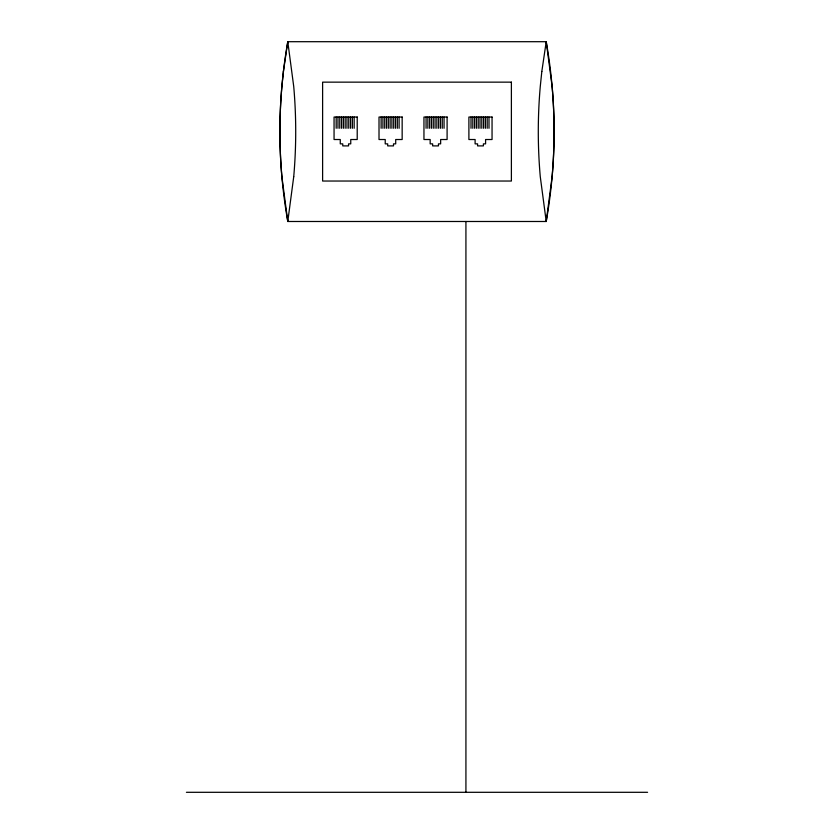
<?xml version="1.0" encoding="UTF-8"?>
<svg xmlns="http://www.w3.org/2000/svg" width="834" height="834" viewBox="0 0 834 834"><rect width="100%" height="100%" fill="white"/><g stroke="black" fill="none" stroke-linecap="round" stroke-linejoin="round"><path stroke-width="1.25" d="M186.42 792.3L647.58 792.3M488.995 117.041L488.995 128.28M487.192 117.041L487.192 128.28M485.398 117.041L485.398 128.28M483.605 117.041L483.605 128.28M481.802 117.041L481.802 128.28M480.009 117.041L480.009 128.28M478.205 117.041L478.205 128.28M476.412 117.041L476.412 128.28M474.609 117.041L474.609 128.28M472.815 117.041L472.815 128.28M471.012 117.041L471.012 128.28M465.925 221.49L465.925 792.3M444.053 117.041L444.053 128.28M442.249 117.041L442.249 128.28M440.456 117.041L440.456 128.28M438.653 117.041L438.653 128.28M436.86 117.041L436.86 128.28M435.056 117.041L435.056 128.28M433.263 117.041L433.263 128.28M431.459 117.041L431.459 128.28M429.666 117.041L429.666 128.28M427.863 117.041L427.863 128.28M426.07 117.041L426.07 128.28M399.1 117.041L399.1 128.28M397.307 117.041L397.307 128.28M395.504 117.041L395.504 128.28M393.711 117.041L393.711 128.28M391.907 117.041L391.907 128.28M390.114 117.041L390.114 128.28M388.31 117.041L388.31 128.28M386.517 117.041L386.517 128.28M384.724 117.041L384.724 128.28M382.921 117.041L382.921 128.28M381.128 117.041L381.128 128.28M354.158 117.041L354.158 128.28M352.355 117.041L352.355 128.28M350.561 117.041L350.561 128.28M348.758 117.041L348.758 128.28M346.965 117.041L346.965 128.28M345.161 117.041L345.161 128.28M343.368 117.041L343.368 128.28M341.575 117.041L341.575 128.28M339.772 117.041L339.772 128.28M337.978 117.041L337.978 128.28M336.175 117.041L336.175 128.28M283.414 71.495L281.882 86.475A368.367 261.459 90 0 0 281.882 176.714L287.782 221.49L546.218 221.49L552.118 176.714A368.367 261.459 90 0 0 552.118 86.475L546.218 41.7L287.782 41.7L283.414 71.495M293.724 176.714L287.782 221.49A517.601 517.601 0 0 1 287.782 41.7L293.724 86.475A365.636 259.52 -90 0 1 293.724 176.714M541.819 71.495L540.276 86.475A365.636 259.52 -90 0 0 540.276 176.714L546.218 221.49A517.601 517.601 0 0 0 546.218 41.7L541.819 71.495M511.388 82.149L322.612 82.149L322.612 181.03L511.388 181.03L511.388 82.149M357.213 117.041L334.059 117.041L334.059 139.518L340.272 139.518L340.272 143.865L342.753 143.865L342.753 145.898L348.56 145.898L348.56 143.865L350.749 143.865L350.749 139.518L357.213 139.518L357.213 117.041M402.155 117.041L379.011 117.041L379.011 139.518L385.225 139.518L385.225 143.865L387.695 143.865L387.695 145.898L393.502 145.898L393.502 143.865L395.702 143.865L395.702 139.518L402.155 139.518L402.155 117.041M447.097 117.041L423.953 117.041L423.953 139.518L430.167 139.518L430.167 143.865L432.637 143.865L432.637 145.898L438.455 145.898L438.455 143.865L440.644 143.865L440.644 139.518L447.097 139.518L447.097 117.041M492.05 117.041L468.896 117.041L468.896 139.518L475.109 139.518L475.109 143.865L477.59 143.865L477.59 145.898L483.397 145.898L483.397 143.865L485.586 143.865L485.586 139.518L492.05 139.518L492.05 117.041"/></g></svg>
